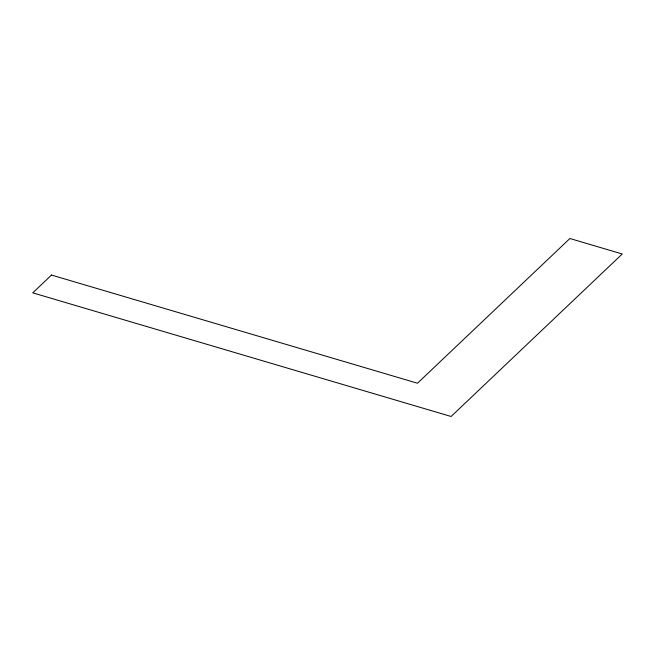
<?xml version="1.0" encoding="UTF-8"?>
<svg xmlns="http://www.w3.org/2000/svg" width="655" height="655" viewBox="0 0 655 655"><rect width="100%" height="100%" fill="white"/><g stroke="black" fill="none" stroke-linecap="round" stroke-linejoin="round"><path stroke-width="0.98" d="M51.491 275.051L32.75 292.842L451.107 416.49L622.25 253.984L569.899 238.51L417.489 383.224L51.491 275.051"/></g></svg>
